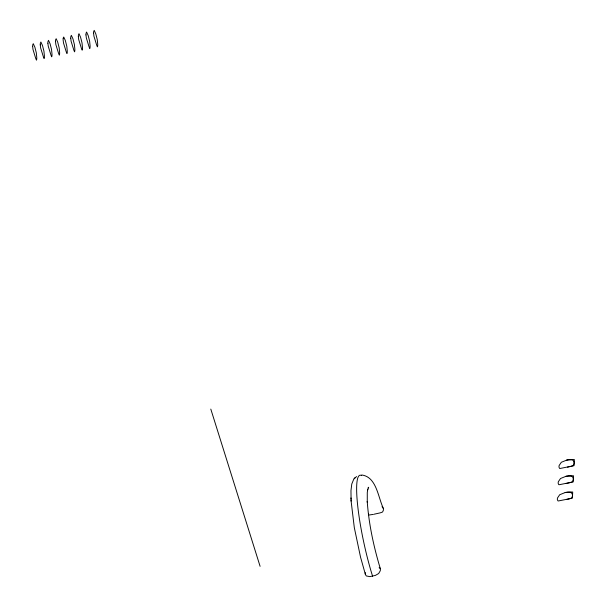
<?xml version="1.0" encoding="UTF-8"?>
<svg xmlns="http://www.w3.org/2000/svg" width="607" height="607" viewBox="0 0 607 607"><rect width="100%" height="100%" fill="white"/><g stroke="black" fill="none" stroke-linecap="round" stroke-linejoin="round"><path stroke-width="0.91" d="M572.431 496.147L571.711 497.823A1.821 0.895 -17.4 0 1 571.225 498.157L569.214 498.848A25.35 12.444 -17.4 0 1 568.266 499.068L566.71 499.417M63.219 38.173L63.735 37.012L65.328 40.494L66.785 46.193L67.24 50.783A21.488 3.346 77.7 0 1 67.195 52.536L66.975 53.522L66.246 51.876A25.35 3.946 77.7 0 1 65.996 51.079L63.492 42.945L63.113 39.713A21.412 3.339 77.7 0 1 63.219 38.173M356.567 476.541L353.722 479.257L351.779 484.022L350.967 490.623L351.112 501.109L354.313 527.635L360.55 557.188L365.444 574.609L366.34 575.96L369.875 576.627L375.331 575.436L378.654 573.547L380.24 570.815A21.412 10.516 -17.4 0 0 380.392 569.184L379.83 567.947A1.821 0.895 -17.4 0 0 379.375 567.818L379.094 567.795M354.101 478.673L354.526 478.24M354.86 477.876L355.285 477.436M368.472 487.626L368.092 487.853L368.661 487.262L367.584 489.948L367.743 489.265L367.281 492.588L367.273 502.201L367.243 501.549C368.851 524.327 373.745 546.801 380.323 568.638M566.801 460.068L561.338 462.268L559.153 465.486A21.412 10.516 -17.4 0 0 558.994 467.117L559.555 468.354A1.821 0.895 -17.4 0 0 560.011 468.483L574.047 465.698L574.359 459.56L569.495 459.461L566.801 460.053L571.953 459.848L573.327 460.584L574.032 462.048A21.488 10.547 -17.4 0 1 574.07 463.665L573.349 465.341A1.821 0.895 -17.4 0 1 572.871 465.675L570.853 466.366A25.35 12.444 -17.4 0 1 569.912 466.593L567.537 467.117M565.974 476.305L560.511 478.506L558.334 481.73A21.412 10.516 -17.4 0 0 558.174 483.354L558.736 484.591A1.821 0.895 -17.4 0 0 559.191 484.72L573.22 481.935L573.532 475.797L568.668 475.698L565.974 476.29L571.134 476.085L572.507 476.829L573.205 478.293A21.488 10.547 -17.4 0 1 573.251 479.909L572.53 481.579A1.821 0.895 -17.4 0 1 572.052 481.92L570.034 482.611A25.35 12.444 -17.4 0 1 569.093 482.831L566.164 483.476M565.155 492.55L559.692 494.743L557.507 497.968A21.412 10.516 -17.4 0 0 557.347 499.591L557.916 500.828A1.821 0.895 -17.4 0 0 558.372 500.965L572.401 498.172L572.712 492.034L567.849 491.943L565.155 492.527L570.307 492.323L571.68 493.066L572.386 494.53A21.488 10.547 -17.4 0 1 572.424 496.147M374.094 514.212L379.231 513.082A25.35 12.444 -17.4 0 0 380.179 512.862L382.198 512.171A1.821 0.895 -17.4 0 0 382.676 511.83L383.396 510.161A21.488 10.547 -17.4 0 0 383.351 508.545L382.046 506.633M373.29 514.387L369.337 514.979A1.821 0.895 -17.4 0 1 368.881 514.842L368.366 514.03M361.643 474.978C376.568 476.806 378.009 497.148 383.267 508.18M210.796 409.095L260.1 566.331M372.592 576.233L371.332 572.128A67.43 10.501 77.7 0 1 365.604 550.488A67.764 10.554 77.7 0 1 361.484 475.539M365.444 574.609L365.361 574.252A21.488 10.547 -17.4 0 1 365.315 572.636M350.967 497.937L351.021 499.045M351.066 500.054L351.112 501.109M32.641 46.534L33.021 49.592L35.525 57.733A25.35 3.946 77.7 0 0 35.783 58.522L36.473 60.169L36.724 59.19A21.488 3.346 77.7 0 0 36.777 57.437L36.314 52.839L34.857 47.141L33.264 43.666L32.748 44.819A21.412 3.339 77.7 0 0 32.649 46.367L32.641 46.534M40.259 44.872L40.639 47.93L43.143 56.072A25.35 3.946 77.7 0 0 43.401 56.861L44.091 58.507L44.341 57.528A21.488 3.346 77.7 0 0 44.394 55.776L43.932 51.178L42.475 45.479L40.881 42.004L40.366 43.158A21.412 3.339 77.7 0 0 40.267 44.706L40.259 44.872M47.877 43.211L48.257 46.269L50.76 54.402A25.35 3.946 77.7 0 0 51.018 55.199L51.709 56.838L51.959 55.867A21.488 3.346 77.7 0 0 52.005 54.114L51.549 49.516L50.093 43.818L48.499 40.343L47.983 41.496A21.412 3.339 77.7 0 0 47.885 43.044L47.877 43.211M55.495 41.549L55.874 44.607L58.378 52.741A25.35 3.946 77.7 0 0 58.636 53.537L59.327 55.176L59.577 54.205A21.488 3.346 77.7 0 0 59.623 52.445L59.167 47.854L57.711 42.156L56.17 38.711L55.601 39.834A21.412 3.339 77.7 0 0 55.495 41.375L55.495 41.549M70.731 38.226L71.11 41.284L73.614 49.417A25.35 3.946 77.7 0 0 73.864 50.214L74.562 51.853L74.813 50.874A21.488 3.346 77.7 0 0 74.858 49.121L74.395 44.531L72.939 38.825L71.353 35.35L70.837 36.511A21.412 3.339 77.7 0 0 70.731 38.051L70.731 38.226M78.349 36.557L78.72 39.622L81.232 47.756A25.35 3.946 77.7 0 0 81.482 48.552L82.18 50.191L82.431 49.213A21.488 3.346 77.7 0 0 82.476 47.46L82.013 42.869L80.556 37.164L78.971 33.688L78.455 34.849A21.412 3.339 77.7 0 0 78.349 36.39L78.349 36.557M85.966 34.895L86.338 37.96L88.85 46.094A25.35 3.946 77.7 0 0 89.1 46.891L89.79 48.53L90.048 47.551A21.488 3.346 77.7 0 0 90.094 45.798L89.631 41.208L88.174 35.502L86.589 32.027L86.065 33.188A21.412 3.339 77.7 0 0 85.966 34.728L85.966 34.895M93.584 33.233L93.956 36.291L96.46 44.432A25.35 3.946 77.7 0 0 96.718 45.229L97.408 46.868L97.666 45.889A21.488 3.346 77.7 0 0 97.712 44.136L97.249 39.546L95.792 33.84L94.206 30.365L93.683 31.518A21.412 3.339 77.7 0 0 93.584 33.066L93.584 33.233"/></g></svg>
